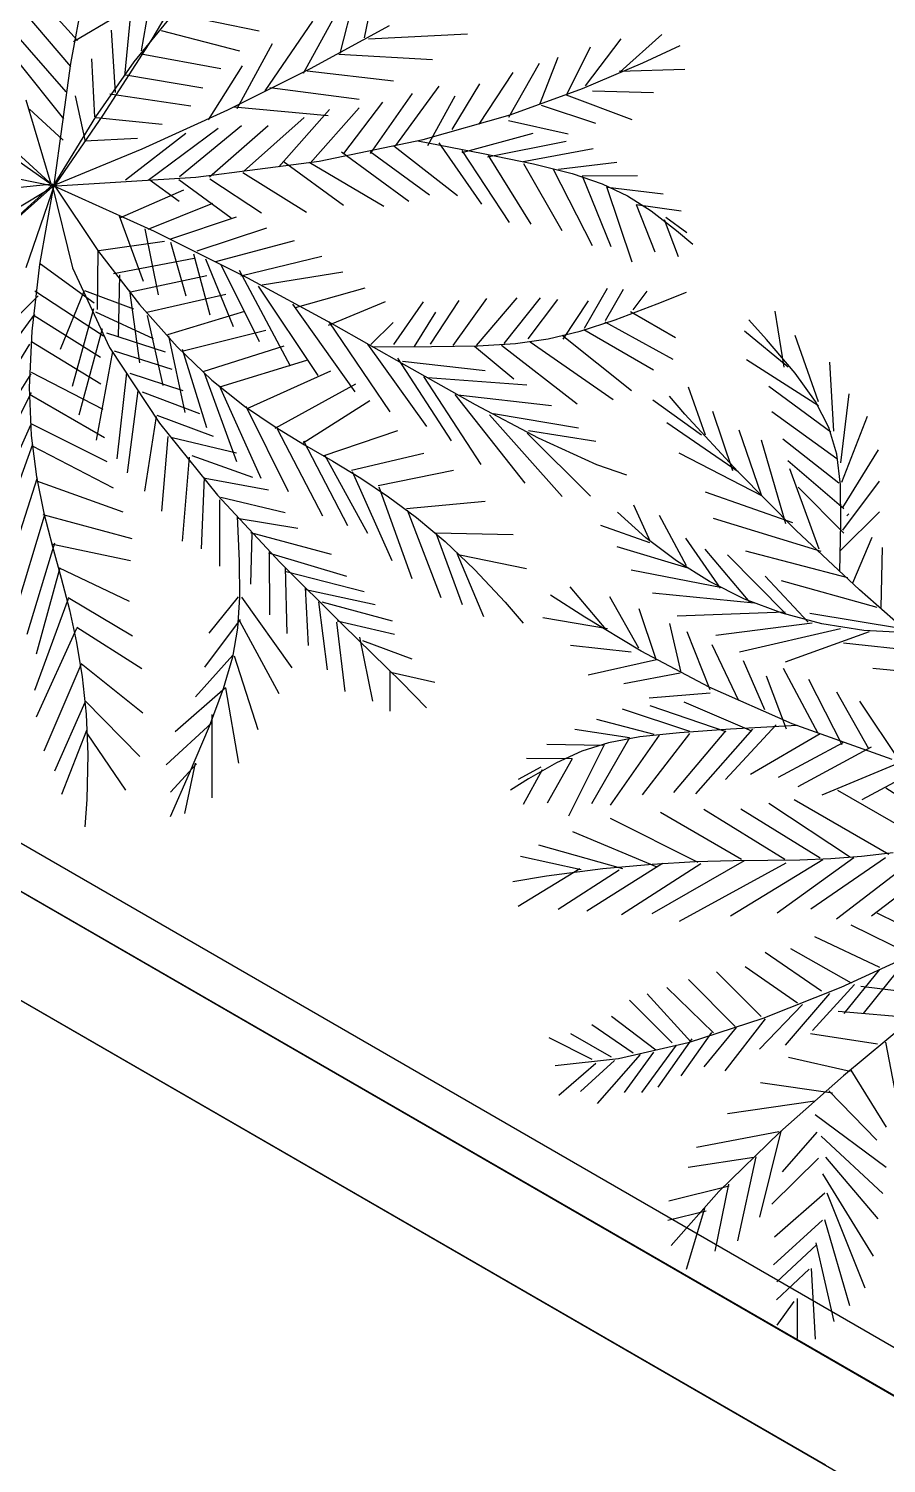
# Model space of a CAD drawing. Header units: millimetres. Extents: x 1993 to 4093, y 1262 to 2017.
# Drawn here: x 3655.43 to 3660.89, y 1517.87 to 1526.99 of the extents above; entities that cross this region are included whole.
import ezdxf

# ---------------------------------------------------------------- set-up
doc = ezdxf.new("R2010")
doc.units = ezdxf.units.MM
doc.layers.add('LOW HEIGHT STORAGE WITH PLANTER BOX', color=251, linetype='Continuous', lineweight=25)
doc.layers.add('WORKSTATION - Y SHAPED', color=251, linetype='Continuous', lineweight=25)

# ---------------------------------------------------------------- blocks, each defined once
blk = doc.blocks.new('WORKSTAION HEXA 4FT')
at = {"layer": 'WORKSTATION - Y SHAPED'}
blk.add_line((-10.8564, 33), (-31.9808, 33), dxfattribs=at)
blk = doc.blocks.new('LHS 4FT')
at = {"layer": 'LOW HEIGHT STORAGE WITH PLANTER BOX', "ltscale": 0.7}
for p, q in [((-9, -24.0001), (-9, 24.0002)), ((-8.4001, 23.9999), (-8.4, -24.0001))]:
    blk.add_line(p, q, dxfattribs=at)
at = {"layer": 'LOW HEIGHT STORAGE WITH PLANTER BOX', "ltscale": 0.1}
for p, q in [((-8.4, -23.4002), (-8.4003, 23.3999)), ((-8.1333, -23.1335), (-8.1333, 23.1333))]:
    blk.add_line(p, q, dxfattribs=at)
at = {"layer": 'LOW HEIGHT STORAGE WITH PLANTER BOX'}
for p, q in [((-7.4958, -0.8588), (-7.8988, -0.3459)), ((-7.9629, -0.7031), (-8.3383, -0.4558)), ((-7.8072, -0.758), (-8.1827, -0.41)), ((-7.6515, -0.7855), (-8.0453, -0.3733)), ((-7.4042, -0.9412), (-7.6973, -0.4008)), ((-7.3035, -0.9779), (-7.4775, -0.4924)), ((-7.2028, -1.0694), (-7.3218, -0.5474)), ((-8.1735, -0.6848), (-8.3933, -0.5565)), ((-7.102, -1.1702), (-7.1661, -0.6115)), ((-8.201, -0.6939), (-8.3841, -0.7122)), ((-7.972, -0.7122), (-8.2468, -0.7947)), ((-6.4793, -1.0145), (-6.8273, -0.7122)), ((-7.8163, -0.7489), (-8.146, -0.8496)), ((-7.6607, -0.7947), (-8.0636, -0.9229)), ((-6.928, -1.1702), (-7.0471, -0.7489)), ((-6.7449, -1.1152), (-6.9464, -0.7397)), ((-7.505, -0.8679), (-7.9079, -1.0053)), ((-6.0489, -0.8496), (-6.2504, -1.3259)), ((-6.2939, -0.9504), (-6.7978, -1.1384)), ((-6.2504, -0.9229), (-6.461, -1.3717)), ((-7.331, -1.0145), (-7.7339, -1.1244)), ((-6.5159, -1.0511), (-6.6716, -1.4541)), ((-5.767, -1.0465), (-5.795, -1.4691)), ((-7.3035, -1.3076), (-7.8438, -1.1519)), ((-7.1936, -1.1061), (-7.5233, -1.1702)), ((-6.7978, -1.1384), (-7.3115, -1.3105)), ((-6.928, -1.1427), (-7.102, -1.5732)), ((-6.754, -1.1152), (-6.8731, -1.4999)), ((-5.9246, -1.1547), (-6.3918, -1.2275)), ((-5.8647, -1.1113), (-6.3206, -1.4344)), ((-5.9159, -1.1519), (-5.9439, -1.5745)), ((-7.5233, -1.3625), (-8.0453, -1.1977)), ((-7.0288, -1.216), (-7.3768, -1.6556)), ((-6.0969, -1.2773), (-6.4538, -1.334)), ((-5.124, -1.1977), (-5.8291, -1.4908)), ((-5.1056, -1.2068), (-5.0782, -1.8205)), ((-7.7614, -1.4267), (-8.1735, -1.2893)), ((-7.3115, -1.3105), (-7.8322, -1.4559)), ((-7.3127, -1.3167), (-7.6607, -1.7198)), ((-6.2601, -1.3681), (-6.6463, -1.4534)), ((-6.0854, -1.2832), (-6.1225, -1.7375)), ((-7.972, -1.4816), (-8.3658, -1.39)), ((-7.8322, -1.4559), (-8.2822, -1.5487)), ((-7.7706, -1.4175), (-8.0453, -1.7014)), ((-7.5325, -1.3717), (-7.798, -1.7014)), ((-6.3206, -1.4344), (-6.7399, -1.765)), ((-6.2633, -1.3883), (-6.2655, -1.8315)), ((-5.2705, -1.39), (-5.9573, -1.674)), ((-5.243, -1.3992), (-5.243, -2.077)), ((-7.9812, -1.4633), (-8.1552, -1.6465)), ((-6.3888, -1.4767), (-6.8155, -1.5557)), ((-6.401, -1.5287), (-6.3683, -1.9606)), ((-6.5349, -1.5908), (-6.9183, -1.6849)), ((-6.544, -1.6226), (-6.511, -2.0256)), ((-5.4628, -1.6007), (-5.9848, -1.848)), ((-5.4111, -1.5739), (-5.5321, -1.7366)), ((-5.4353, -1.5915), (-5.4353, -2.2876)), ((-4.8145, -1.6637), (-5.2189, -1.9153)), ((-6.7337, -1.7507), (-7.1485, -1.8068)), ((-6.7399, -1.765), (-7.1107, -2.099)), ((-6.7341, -1.7797), (-6.6285, -2.1691)), ((-5.5635, -1.7747), (-6.113, -2.022)), ((-5.5321, -1.7366), (-5.6437, -1.8984)), ((-5.5727, -1.793), (-5.5361, -2.4159)), ((-4.8828, -1.8141), (-5.3204, -2.151)), ((-4.8905, -1.8189), (-4.6827, -2.2397)), ((-4.2217, -1.7515), (-4.4605, -2.2715)), ((-6.8743, -1.8824), (-7.1935, -1.9366)), ((-6.8715, -1.8911), (-6.7603, -2.2979)), ((-5.6437, -1.8984), (-5.7483, -2.0646)), ((-4.9001, -1.8769), (-5.0223, -2.5411)), ((-6.9799, -2.0028), (-7.3162, -2.0336)), ((-6.974, -1.9913), (-6.8743, -2.3921)), ((-5.6734, -1.9396), (-6.2778, -2.2693)), ((-5.6734, -1.9579), (-5.6551, -2.5532)), ((-7.0765, -2.0915), (-7.4505, -2.1248)), ((-7.1107, -2.099), (-7.4215, -2.4319)), ((-7.0967, -2.0883), (-6.9709, -2.4808)), ((-5.7483, -2.0646), (-5.8527, -2.24)), ((-4.8997, -2.0296), (-5.3508, -2.3101)), ((-4.9153, -2.0392), (-4.7054, -2.394)), ((-4.1901, -2.0086), (-4.4136, -2.515)), ((-4.1821, -2.035), (-4.0702, -2.5965)), ((-7.1612, -2.1571), (-7.5324, -2.1991)), ((-7.1616, -2.1861), (-7.0616, -2.558)), ((-5.8108, -2.1319), (-6.4701, -2.5349)), ((-5.7925, -2.1502), (-5.7742, -2.7548)), ((-7.2725, -2.2601), (-7.5885, -2.2941)), ((-7.255, -2.2545), (-7.2098, -2.6055)), ((-5.8527, -2.24), (-5.9648, -2.4291)), ((-4.9661, -2.2003), (-5.3628, -2.447)), ((-4.9788, -2.1973), (-4.7243, -2.5891)), ((-4.148, -2.2344), (-4.3571, -2.7939)), ((-4.1509, -2.1918), (-4.2795, -2.443)), ((-7.3283, -2.3261), (-7.7347, -2.4082)), ((-7.3432, -2.3693), (-7.3179, -2.6882)), ((-5.9298, -2.3701), (-6.5159, -2.709)), ((-4.9888, -2.3546), (-5.434, -2.6099)), ((-4.9918, -2.3672), (-4.7451, -2.7638)), ((-7.4426, -2.4493), (-7.7217, -2.5387)), ((-7.4215, -2.4319), (-7.6605, -2.7596)), ((-5.9648, -2.4291), (-6.0921, -2.6363)), ((-5.9298, -2.3884), (-5.9298, -2.9837)), ((-4.2704, -2.4091), (-4.7037, -2.7758)), ((-4.2795, -2.443), (-4.3769, -2.6954)), ((-4.1106, -2.4425), (-4.2677, -3.0543)), ((-4.0977, -2.4201), (-3.7632, -2.6047)), ((-7.519, -2.5411), (-7.8127, -2.6449)), ((-7.4342, -2.4755), (-7.4348, -2.7738)), ((-5.0161, -2.5074), (-5.2477, -2.8628)), ((-5.0223, -2.5411), (-5.0843, -3.1136)), ((-5.0689, -2.5554), (-4.8413, -2.8344)), ((-7.5078, -2.576), (-7.5258, -2.8799)), ((-6.0855, -2.599), (-6.6167, -2.8738)), ((-6.0921, -2.6363), (-6.2425, -2.8659)), ((-6.0855, -2.6174), (-6.1222, -3.2402)), ((-5.0787, -2.6262), (-5.5421, -2.7311)), ((-4.3454, -2.5757), (-4.7954, -3.0591)), ((-4.0702, -2.5965), (-3.9438, -3.134)), ((-5.0314, -2.737), (-4.8291, -3.0102)), ((-4.3769, -2.6954), (-4.445, -2.948)), ((-4.0413, -2.6989), (-4.2177, -3.3444)), ((-4.0532, -2.6547), (-3.7393, -2.6931)), ((-3.9122, -2.8253), (-3.5763, -2.7345)), ((-6.2046, -2.8097), (-6.7082, -3.0753)), ((-6.2412, -2.828), (-6.3145, -3.4051)), ((-5.179, -2.7425), (-5.7161, -2.8501)), ((-5.1916, -2.7396), (-5.247, -3.2054)), ((-4.4037, -2.7508), (-4.7787, -3.2425)), ((-4.412, -2.7758), (-4.2954, -3.1591)), ((-4.0312, -2.7621), (-3.7601, -2.9104)), ((-6.2425, -2.8659), (-6.4237, -3.1226)), ((-5.2725, -2.8869), (-5.7785, -2.9752)), ((-5.2477, -2.8628), (-5.43, -3.1342)), ((-5.2773, -2.8792), (-5.3746, -3.3818)), ((-5.0648, -2.9087), (-4.8412, -3.2334)), ((-3.8071, -2.8633), (-3.6994, -3.2612)), ((-3.7934, -2.8786), (-3.4078, -2.8312)), ((-3.7601, -2.9104), (-3.5522, -3.0346)), ((-3.6842, -2.8965), (-3.7019, -2.9013)), ((-6.3603, -3.0112), (-6.4976, -3.5516)), ((-4.4287, -2.9341), (-4.7954, -3.5175)), ((-4.445, -2.948), (-4.4856, -3.1997)), ((-4.437, -2.9258), (-4.2954, -3.4342)), ((-3.9791, -2.9288), (-4.1411, -3.6274)), ((-3.9743, -2.9465), (-3.6241, -3.3642)), ((-3.6723, -2.9407), (-3.5856, -3.4012)), ((-3.6699, -2.9495), (-3.2369, -2.9368)), ((-6.3786, -3.0295), (-6.7907, -3.2402)), ((-5.403, -3.076), (-5.8905, -3.142)), ((-5.3904, -3.0789), (-5.4807, -3.5233)), ((-5.1137, -3.0902), (-5.3348, -3.411)), ((-5.0963, -3.1009), (-4.8494, -3.4111)), ((-3.5522, -3.0346), (-3.3939, -3.1522)), ((-3.548, -3.0494), (-3.4838, -3.497)), ((-3.5327, -3.0358), (-3.0871, -3.105)), ((-3.4292, -3.1027), (-3.0216, -3.277)), ((-6.4237, -3.1226), (-6.6436, -3.4108)), ((-5.43, -3.1342), (-5.5791, -3.3384)), ((-5.0843, -3.1136), (-5.1028, -3.604)), ((-4.4787, -3.1341), (-4.7454, -3.7259)), ((-4.487, -3.1591), (-4.3371, -3.5759)), ((-3.9121, -3.1764), (-4.0209, -3.7561)), ((-3.9438, -3.134), (-3.8053, -3.6428)), ((-3.4197, -3.138), (-3.3677, -3.6458)), ((-3.3939, -3.1522), (-3.2717, -3.2806)), ((-6.4976, -3.2494), (-6.9006, -3.4692)), ((-6.4976, -3.2402), (-6.6167, -3.6157)), ((-5.5072, -3.2379), (-6.05, -3.2843)), ((-5.5209, -3.2679), (-5.6188, -3.6308)), ((-4.4856, -3.1997), (-4.5008, -3.4494)), ((-3.9403, -3.2125), (-3.5572, -3.6117)), ((-3.293, -3.2556), (-3.2369, -3.7433)), ((-3.2777, -3.242), (-2.9087, -3.4837)), ((-3.2717, -3.2806), (-3.172, -3.4373)), ((-5.5791, -3.3384), (-5.7109, -3.4921)), ((-5.1006, -3.3193), (-5.3381, -3.5964)), ((-5.0929, -3.3145), (-4.8584, -3.5353)), ((-4.4954, -3.3592), (-4.687, -3.9176)), ((-4.5037, -3.3675), (-4.3371, -3.7175)), ((-6.6436, -3.4108), (-6.7807, -3.5778)), ((-5.6163, -3.392), (-6.1017, -3.392)), ((-5.6163, -3.392), (-5.7462, -3.7208)), ((-4.5008, -3.4494), (-4.4923, -3.696)), ((-3.8628, -3.4287), (-3.8913, -4.0247)), ((-3.8604, -3.4376), (-3.5719, -3.7675)), ((-3.1857, -3.4068), (-3.1618, -3.9507)), ((-3.172, -3.4373), (-3.0811, -3.6398)), ((-3.1632, -3.4197), (-2.8723, -3.7585)), ((-5.737, -3.5102), (-6.2417, -3.4791)), ((-5.7447, -3.515), (-5.9173, -3.8273)), ((-5.7109, -3.4921), (-5.8417, -3.612)), ((-5.101, -3.4921), (-5.4037, -3.8206)), ((-5.0962, -3.4999), (-4.8754, -3.7508)), ((-5.9139, -3.6419), (-6.2392, -3.6392)), ((-5.9139, -3.6419), (-6.0592, -3.894)), ((-5.8417, -3.612), (-5.9875, -3.715)), ((-5.1028, -3.604), (-5.0946, -4.0218)), ((-5.0926, -3.627), (-4.902, -3.9507)), ((-4.4954, -3.6092), (-4.6037, -4.0676)), ((-4.487, -3.6259), (-4.2954, -3.9342)), ((-3.8054, -3.6409), (-3.7615, -4.1889)), ((-3.8053, -3.6428), (-3.657, -4.1181)), ((-3.0811, -3.6398), (-2.9855, -3.9054)), ((-5.9875, -3.715), (-6.1644, -3.8177)), ((-5.1393, -3.6561), (-5.2954, -4.012)), ((-4.4923, -3.696), (-4.4621, -3.9386)), ((-3.8159, -3.6722), (-3.5547, -3.9716)), ((-3.0819, -3.7203), (-2.802, -3.9483)), ((-3.069, -3.6979), (-3.011, -4.0523)), ((-6.0705, -3.7716), (-6.322, -3.7662)), ((-6.1644, -3.8177), (-6.284, -3.8814)), ((-6.0609, -3.7872), (-6.2009, -3.8742)), ((-5.0873, -3.861), (-5.2318, -4.2529)), ((-5.0951, -3.8658), (-4.9735, -4.2)), ((-4.4787, -3.9009), (-4.537, -4.2259)), ((-4.4704, -3.9009), (-4.3204, -4.1093)), ((-2.9855, -3.9054), (-2.9332, -4.0646)), ((-4.4621, -3.9386), (-4.412, -4.1759)), ((-3.7193, -3.9592), (-3.6831, -4.3384)), ((-3.7064, -3.9367), (-3.4972, -4.1838)), ((-5.0946, -4.0218), (-5.0812, -4.2824)), ((-3.657, -4.1181), (-3.6064, -4.2599)), ((-4.2163, -4.445), (-4.1766, -4.2463)), ((-5.2641, -4.5091), (-5.3238, -4.3444)), ((-4.2631, -4.9262), (-4.4096, -4.3767)), ((-3.4023, -4.8529), (-3.3931, -4.3583)), ((-4.2551, -4.8508), (-4.2163, -4.445)), ((-3.5122, -4.9445), (-3.5122, -4.4316)), ((-3.2649, -4.743), (-3.2649, -4.4133)), ((-5.1817, -4.782), (-5.2641, -4.5091)), ((-5.1486, -4.9109), (-5.0121, -4.4989)), ((-4.2814, -5.1918), (-4.5012, -4.5324)), ((-4.2448, -4.9262), (-4.0891, -4.5232)), ((-3.7503, -5.201), (-3.8052, -4.5598)), ((-3.6129, -5.0453), (-3.6953, -4.4866)), ((-3.1381, -4.6206), (-2.9806, -4.496)), ((-6.0359, -4.8274), (-6.0974, -4.6065)), ((-6.0123, -4.9079), (-5.9298, -4.6423)), ((-5.1482, -4.9313), (-5.4121, -4.5835)), ((-3.3593, -4.8021), (-3.1381, -4.6206)), ((-2.6509, -4.8503), (-2.8097, -4.6553)), ((-2.6722, -4.748), (-2.6955, -4.6144)), ((-5.1084, -5.1068), (-5.4136, -4.7392)), ((-5.1042, -5.1149), (-4.8657, -4.6808)), ((-4.2631, -5.1735), (-4.0708, -4.6606)), ((-3.8602, -5.3475), (-3.9426, -4.743)), ((-3.2466, -4.7339), (-3.1001, -4.7156)), ((-2.6327, -4.8484), (-2.65, -4.6844)), ((-6.0123, -4.9262), (-6.232, -4.798)), ((-5.9074, -5.3324), (-6.0359, -4.8274)), ((-5.1216, -5.0333), (-5.1817, -4.782)), ((-4.2814, -5.4483), (-4.547, -4.7797)), ((-3.5333, -4.959), (-3.3593, -4.8021)), ((-2.657, -5.0536), (-2.8589, -4.7987)), ((-2.6445, -4.9506), (-2.6722, -4.748)), ((-2.657, -5.0536), (-2.5474, -4.7841)), ((-5.9207, -5.201), (-6.232, -4.9262)), ((-5.9298, -5.1735), (-5.8749, -4.8438)), ((-5.0676, -5.3437), (-5.4441, -4.879)), ((-4.2723, -5.43), (-4.0342, -4.8804)), ((-4.2716, -5.3032), (-4.2551, -4.8508)), ((-3.3931, -4.8529), (-3.1642, -4.8529)), ((-2.652, -5.2741), (-2.9869, -4.8951)), ((-5.9024, -5.375), (-5.7925, -5.0178)), ((-5.0633, -5.3518), (-4.7712, -4.9414)), ((-3.6767, -5.1105), (-3.5333, -4.959)), ((-3.6312, -5.027), (-3.3382, -5.0086)), ((-3.503, -4.9445), (-3.21, -4.9445)), ((-2.653, -5.265), (-2.5128, -4.937)), ((-2.6361, -5.1289), (-2.6445, -4.9506)), ((-5.9115, -5.375), (-6.2687, -5.1094)), ((-5.8474, -5.5216), (-5.7284, -5.0728)), ((-5.031, -5.5725), (-5.4322, -5.1)), ((-5.0804, -5.2672), (-5.1216, -5.0333)), ((-4.2814, -5.6773), (-4.5836, -5.0819)), ((-4.2723, -5.6498), (-3.9975, -5.0819)), ((-3.8063, -5.2762), (-3.6767, -5.1105)), ((-2.6711, -5.4419), (-2.9695, -5.059)), ((-3.9518, -5.4941), (-4.0067, -5.1735)), ((-3.7411, -5.2193), (-3.4298, -5.1827)), ((-2.7256, -5.6227), (-3.0226, -5.166)), ((-2.6711, -5.4419), (-2.4915, -5.1374)), ((-2.6503, -5.3058), (-2.6361, -5.1289)), ((-5.8566, -5.5399), (-6.2046, -5.2743)), ((-5.8291, -5.6498), (-5.6917, -5.2193)), ((-5.0318, -5.7691), (-5.3966, -5.2673)), ((-5.0548, -5.4881), (-5.0804, -5.2672)), ((-5.0267, -5.5806), (-4.701, -5.2146)), ((-3.9388, -5.4755), (-3.8063, -5.2762)), ((-3.8419, -5.3384), (-3.4755, -5.2834)), ((-2.7103, -5.5934), (-2.4842, -5.2932)), ((-1.976, -5.5709), (-1.7557, -5.216)), ((-5.7623, -5.8764), (-5.9074, -5.3324)), ((-5.7925, -5.8147), (-5.6551, -5.3201)), ((-4.2631, -5.8788), (-4.547, -5.3201)), ((-4.2769, -5.8044), (-4.2716, -5.3032)), ((-4.2631, -5.8421), (-4.0525, -5.3567)), ((-2.7892, -5.8044), (-3.0369, -5.3793)), ((-2.6904, -5.5042), (-2.6503, -5.3058)), ((-2.2754, -5.7868), (-2.2024, -5.3462)), ((-2.1696, -5.6559), (-1.9848, -5.3139)), ((-1.8537, -5.4663), (-1.6398, -5.3167)), ((-6.6258, -5.778), (-7.0013, -5.4666)), ((-6.4244, -5.833), (-6.754, -5.4666)), ((-6.2137, -5.9154), (-6.4885, -5.4666)), ((-6.0764, -5.9795), (-6.3053, -5.4758)), ((-5.8199, -5.659), (-6.1313, -5.4575)), ((-5.7467, -5.9704), (-5.6276, -5.4666)), ((-5.0275, -5.7772), (-4.7015, -5.4317)), ((-4.0909, -5.7278), (-3.9388, -5.4755)), ((-3.9426, -5.4849), (-3.5488, -5.4117)), ((-2.7792, -5.8126), (-2.4841, -5.4682)), ((-2.1882, -5.7166), (-1.8537, -5.4663)), ((-1.9769, -5.5618), (-1.6386, -5.4523)), ((-6.8181, -5.7689), (-7.276, -5.5032)), ((-5.0283, -5.9739), (-5.3233, -5.4873)), ((-5.0414, -5.7004), (-5.0548, -5.4881)), ((-4.2814, -6.0894), (-4.547, -5.5032)), ((-2.7599, -5.7473), (-2.6904, -5.5042)), ((-2.4115, -5.8934), (-2.3388, -5.5357)), ((-7.1387, -5.7048), (-7.45, -5.604)), ((-5.7742, -5.833), (-6.1313, -5.6132)), ((-5.6917, -6.1352), (-5.5544, -5.6223)), ((-5.0175, -6.1334), (-5.3456, -5.6228)), ((-5.0365, -5.9781), (-4.661, -5.6481)), ((-4.0159, -5.6132), (-3.6495, -5.5765)), ((-2.8581, -6.0236), (-3.0995, -5.5702)), ((-2.8672, -6.0245), (-2.5305, -5.6389)), ((-2.6002, -6.0239), (-2.483, -5.6523)), ((-7.2146, -5.7052), (-7.5134, -5.6722)), ((-7.1387, -5.6956), (-7.3768, -5.7505)), ((-6.8639, -5.7414), (-7.2394, -5.8605)), ((-6.8912, -5.7456), (-7.2146, -5.7052)), ((-6.6397, -5.7872), (-6.8912, -5.7456)), ((-5.0366, -5.9085), (-5.0414, -5.7004)), ((-4.2814, -6.3734), (-4.5836, -5.7505)), ((-4.2792, -6.0525), (-4.0909, -5.7278)), ((-4.08, -5.7414), (-3.7503, -5.7231)), ((-2.9146, -6.1861), (-3.1598, -5.6963)), ((-2.8619, -6.0579), (-2.7599, -5.7473)), ((-2.5636, -6.0327), (-2.1882, -5.7166)), ((-2.1638, -5.7105), (-1.7913, -5.6619)), ((-6.6258, -5.778), (-7.0288, -5.9154)), ((-6.4367, -5.8371), (-6.6397, -5.7872)), ((-6.259, -5.9021), (-6.4367, -5.8371)), ((-5.7375, -5.9704), (-6.0855, -5.7689)), ((-5.0348, -6.318), (-5.3714, -5.7912)), ((-4.2821, -6.3567), (-4.2769, -5.8044)), ((-4.1441, -5.8238), (-3.8876, -5.8147)), ((-2.2663, -5.7859), (-1.9327, -5.8058)), ((-6.4244, -5.8421), (-6.7724, -5.9154)), ((-6.2046, -5.9154), (-6.58, -5.9612)), ((-6.0832, -5.9895), (-6.259, -5.9021)), ((-5.5899, -6.4352), (-5.7623, -5.8764)), ((-5.6551, -6.2543), (-5.5177, -5.8879)), ((-5.0361, -6.1173), (-5.0366, -5.9085)), ((-5.0298, -6.1295), (-4.5831, -5.8967)), ((-4.199, -5.9429), (-3.8693, -5.9154)), ((-2.9447, -6.3367), (-3.1468, -5.9068)), ((-2.9246, -6.178), (-2.5912, -5.8479)), ((-2.4105, -5.9025), (-2.0922, -5.9516)), ((-7.3199, -6.3951), (-7.509, -6.0046)), ((-6.0855, -5.9978), (-6.3786, -6.0436)), ((-5.886, -6.1063), (-6.0832, -5.9895)), ((-5.6917, -6.1261), (-5.9756, -5.9704)), ((-5.591, -6.41), (-5.4719, -6.007)), ((-4.2997, -6.6298), (-4.5836, -6.007)), ((-4.2723, -6.0711), (-4.08, -6.0162)), ((-7.6827, -6.1875), (-7.8402, -6.1109)), ((-7.1459, -6.5106), (-7.2773, -6.033)), ((-5.6441, -6.2594), (-5.886, -6.1063)), ((-5.0102, -6.5634), (-5.3465, -6.0571)), ((-5.0387, -6.3304), (-4.5358, -6.027)), ((-3.1036, -6.5746), (-3.1759, -6.0664)), ((-2.9999, -6.4591), (-2.8619, -6.0579)), ((-2.9771, -6.4335), (-2.5636, -6.0327)), ((-2.5811, -6.0311), (-2.1846, -6.0351)), ((-7.4334, -6.3258), (-7.6827, -6.1875)), ((-6.9515, -6.6521), (-7.0279, -6.1541)), ((-5.6093, -6.41), (-5.9756, -6.1994)), ((-5.5361, -6.5566), (-5.3987, -6.1719)), ((-5.0317, -6.3351), (-5.0361, -6.1173)), ((-4.2997, -6.3642), (-3.9884, -6.1261)), ((-2.7133, -6.174), (-2.3197, -6.1507)), ((-4.9821, -6.7759), (-5.3596, -6.2498)), ((-5.0187, -6.5472), (-4.5451, -6.2074)), ((-4.3089, -6.8771), (-4.6111, -6.2635)), ((-4.3089, -6.6024), (-3.9792, -6.2818)), ((-3.2114, -6.6873), (-3.2606, -6.2228)), ((-2.8282, -6.3059), (-2.4884, -6.2976)), ((-7.3054, -6.4096), (-7.737, -6.344)), ((-7.2152, -6.4641), (-7.4334, -6.3258)), ((-6.7659, -6.7906), (-6.7872, -6.3012)), ((-5.5361, -6.5657), (-5.939, -6.3551)), ((-5.4536, -6.7031), (-5.3804, -6.3001)), ((-5.014, -6.5706), (-5.0317, -6.3351)), ((-4.9863, -6.7678), (-4.5628, -6.3715)), ((-4.2986, -6.9623), (-4.2821, -6.3567)), ((-3.3053, -6.8446), (-3.3612, -6.3163)), ((-2.9945, -6.388), (-2.6345, -6.3959)), ((-7.1546, -6.5077), (-7.6296, -6.4567)), ((-7.0227, -6.6033), (-7.2152, -6.4641)), ((-6.6294, -6.9322), (-6.6363, -6.4573)), ((-5.3792, -6.9846), (-5.5899, -6.4352)), ((-5.417, -6.868), (-5.2979, -6.465)), ((-4.9596, -6.8984), (-5.3442, -6.438)), ((-4.2814, -7.0328), (-4.6477, -6.4467)), ((-4.2906, -6.8588), (-3.9609, -6.4558)), ((-3.4648, -6.9905), (-3.468, -6.4382)), ((-3.4259, -6.9381), (-2.9771, -6.4335)), ((-5.4719, -6.7123), (-5.9573, -6.4833)), ((-4.9739, -6.8326), (-5.014, -6.5706)), ((-4.9553, -6.9066), (-4.5559, -6.5434)), ((-3.0955, -6.5645), (-2.6311, -6.5153)), ((-2.5958, -7.0554), (-2.2535, -6.5245)), ((-6.9602, -6.6492), (-7.5541, -6.5782)), ((-6.8504, -6.7439), (-7.0227, -6.6033)), ((-6.4959, -7.0825), (-6.4565, -6.5843)), ((-5.3437, -7.0237), (-5.2796, -6.6482)), ((-4.3089, -7.0054), (-3.9426, -6.6207)), ((-3.5414, -7.1367), (-3.5916, -6.6631)), ((-3.2215, -6.6792), (-2.7561, -6.6391)), ((-2.7739, -7.1694), (-2.5054, -6.6358)), ((-6.7746, -6.7878), (-7.3915, -6.7284)), ((-6.6929, -6.8868), (-6.8504, -6.7439)), ((-6.3856, -7.1866), (-6.2274, -6.7083)), ((-5.4262, -6.8955), (-5.8566, -6.694)), ((-4.8989, -7.094), (-5.2536, -6.7109)), ((-4.9113, -7.0901), (-4.5287, -6.6945)), ((-4.3089, -7.1519), (-4.6111, -6.694)), ((-6.6381, -6.9294), (-7.2494, -6.8236)), ((-6.252, -7.3369), (-6.1027, -6.7688)), ((-5.2613, -7.1794), (-5.1972, -6.7947)), ((-4.9019, -7.13), (-4.9739, -6.8326)), ((-4.3089, -7.1886), (-3.9426, -6.8222)), ((-3.7335, -7.3229), (-3.7472, -6.8454)), ((-3.3072, -6.8264), (-2.8983, -6.7739)), ((-2.9682, -7.2918), (-2.7484, -6.7838)), ((-6.493, -7.0739), (-7.0436, -6.9303)), ((-6.5445, -7.0327), (-6.6929, -6.8868)), ((-6.0867, -7.4784), (-5.9837, -6.9047)), ((-5.3529, -7.0237), (-5.8016, -6.8497)), ((-4.8683, -7.2123), (-5.2385, -6.8786)), ((-4.864, -7.2204), (-4.4889, -6.87)), ((-4.3272, -7.2527), (-4.6111, -6.8863)), ((-3.4657, -6.9814), (-3.0061, -6.8866)), ((-3.1784, -7.4433), (-2.959, -6.9148)), ((-5.2705, -7.2069), (-5.7558, -7.0054)), ((-5.1195, -7.5003), (-5.3792, -6.9846)), ((-5.1972, -7.3076), (-5.124, -6.9596)), ((-4.3374, -7.6235), (-4.2986, -6.9623)), ((-4.3089, -7.3259), (-3.9609, -7.0145)), ((-3.9072, -7.5656), (-3.4259, -6.9381)), ((-2.9434, -7.2798), (-2.4554, -6.9805)), ((-6.374, -7.1807), (-6.9651, -7.0431)), ((-6.3987, -7.1822), (-6.5445, -7.0327)), ((-5.9097, -7.6141), (-5.882, -7.0348)), ((-5.2064, -7.3259), (-5.71, -7.1061)), ((-4.8242, -7.3959), (-5.1612, -7.0862)), ((-5.124, -7.4633), (-5.0415, -7.0878)), ((-4.8076, -7.4079), (-4.4576, -7.0292)), ((-4.3364, -7.3351), (-4.6203, -7.0512)), ((-3.8728, -7.485), (-3.8961, -7.0914)), ((-3.5869, -7.1416), (-3.1091, -7.0449)), ((-3.3971, -7.5785), (-3.1452, -7.033)), ((-2.6035, -7.0801), (-2.2407, -7.2002)), ((-6.2579, -7.3253), (-6.8663, -7.1819)), ((-6.2437, -7.3353), (-6.3987, -7.1822)), ((-5.7908, -7.692), (-5.7572, -7.1532)), ((-5.0507, -7.5641), (-4.9683, -7.1794)), ((-4.789, -7.4716), (-4.9019, -7.13)), ((-4.7477, -7.5625), (-4.4139, -7.1923)), ((-3.7244, -7.3219), (-3.2351, -7.1595)), ((-2.7658, -7.1651), (-2.3787, -7.2725)), ((-5.1331, -7.4725), (-5.6734, -7.2801)), ((-5.6313, -7.793), (-5.6325, -7.2427)), ((-4.7435, -7.5707), (-5.1087, -7.286)), ((-4.9683, -7.6923), (-4.9316, -7.2893)), ((-4.3455, -7.5), (-4.5928, -7.2435)), ((-4.3272, -7.5091), (-3.9975, -7.216)), ((-3.9748, -7.6524), (-4.0183, -7.2425)), ((-3.4342, -7.6043), (-2.9434, -7.2798)), ((-6.0693, -7.4841), (-6.6632, -7.3552)), ((-6.067, -7.4919), (-6.2437, -7.3353)), ((-5.5066, -7.8536), (-5.4817, -7.3408)), ((-4.7001, -7.7133), (-4.3585, -7.3184)), ((-4.3455, -7.6648), (-3.9975, -7.3901)), ((-3.8628, -7.4931), (-3.3917, -7.3327)), ((-2.9926, -7.3046), (-2.4803, -7.3153)), ((-5.0415, -7.6007), (-5.591, -7.4542)), ((-5.3355, -7.9487), (-5.3483, -7.4332)), ((-4.6258, -7.8663), (-4.789, -7.4716)), ((-4.3547, -7.6832), (-4.6752, -7.3992)), ((-3.9557, -7.6596), (-3.4774, -7.48)), ((-3.2109, -7.4603), (-2.675, -7.4174)), ((-5.901, -7.617), (-6.5384, -7.5026)), ((-5.8556, -7.6519), (-6.067, -7.4919)), ((-5.1848, -8.0179), (-5.2033, -7.5198)), ((-4.7999, -7.958), (-5.1195, -7.5003)), ((-5.0456, -8.0929), (-5.0757, -7.5716)), ((-4.6884, -7.6762), (-5.0357, -7.4855)), ((-4.8858, -7.8205), (-4.8309, -7.4908)), ((-4.3639, -7.8663), (-4.6477, -7.5274)), ((-4.6197, -7.8676), (-4.359, -7.5355)), ((-4.4182, -8.3349), (-3.9072, -7.5656)), ((-3.3975, -7.5581), (-2.9261, -7.5696)), ((-5.7995, -7.6892), (-6.3962, -7.6268)), ((-5.5968, -7.8151), (-5.8556, -7.6519)), ((-4.9591, -7.7106), (-5.4536, -7.5824)), ((-4.4096, -8.3426), (-4.3374, -7.6235)), ((-4.373, -7.8572), (-4.0159, -7.5916)), ((-4.0677, -7.8188), (-4.0928, -7.582)), ((-4.0768, -7.8198), (-3.566, -7.5999)), ((-3.9224, -7.9524), (-3.4342, -7.6043)), ((-3.5508, -7.6798), (-3.1456, -7.6639)), ((-4.6278, -7.8718), (-4.9504, -7.6888)), ((-4.8804, -8.1475), (-4.9248, -7.7277)), ((-3.21, -8.2235), (-3.0726, -7.7289)), ((-3.0726, -8.2052), (-2.8986, -7.6832)), ((-5.6197, -7.7872), (-6.141, -7.7595)), ((-5.2778, -7.9815), (-5.5968, -7.8151)), ((-4.895, -7.8205), (-5.2888, -7.7656)), ((-4.1462, -7.9469), (-3.6963, -7.761)), ((-3.7228, -8.306), (-3.5305, -7.8205)), ((-3.5671, -8.2785), (-3.3931, -7.8114)), ((-3.4023, -8.2602), (-3.2283, -7.7747)), ((-5.5153, -7.8507), (-6.0134, -7.8692)), ((-4.4031, -8.3227), (-4.6258, -7.8663)), ((-3.8968, -8.306), (-3.7228, -7.9213)), ((-5.3558, -7.9517), (-5.8133, -7.9643)), ((-5.1761, -8.0208), (-5.6364, -8.0711)), ((-4.8858, -8.1509), (-5.2778, -7.9815)), ((-4.4096, -8.3335), (-4.7999, -7.958)), ((-4.4031, -8.3227), (-3.9224, -7.9524)), ((-4.0616, -8.2968), (-3.8785, -8.0129)), ((-5.0631, -8.0582), (-5.4451, -8.1633)), ((-4.3913, -8.3243), (-4.9473, -8.2145)), ((-4.408, -8.3231), (-4.8858, -8.1509)), ((-3.4674, -8.2731), (-3.1123, -8.2154)), ((-4.425, -8.3198), (-3.8601, -8.2741)), ((-4.0616, -8.2877), (-3.8419, -8.4892)), ((-3.8928, -8.3108), (-3.4674, -8.2731)), ((-3.8601, -8.2741), (-3.2852, -8.2465)), ((-3.6953, -8.2785), (-3.3657, -8.4983)), ((-3.5763, -8.2785), (-3.155, -8.4708)), ((-3.384, -8.2693), (-2.9536, -8.4251)), ((-3.2852, -8.2465), (-2.7124, -8.2398)), ((-4.3988, -8.3305), (-4.9485, -8.5059)), ((-4.3935, -8.3103), (-4.8894, -8.5846)), ((-4.4371, -8.3335), (-4.8715, -8.4776)), ((-4.4084, -8.3148), (-4.7011, -9.1908)), ((-4.4005, -8.3335), (-4.6104, -8.6229)), ((-4.4096, -8.3243), (-4.2859, -8.8879)), ((-4.4083, -8.3345), (-4.3535, -8.9388)), ((-4.406, -8.341), (-4.024, -8.7471)), ((-4.4005, -8.3243), (-3.8928, -8.3108)), ((-4.4005, -8.3243), (-3.679, -8.6179)), ((-3.8968, -8.3151), (-3.5854, -8.5166)), ((-4.1258, -8.4159), (-4.0616, -8.6998)), ((-4.0067, -8.48), (-3.8327, -8.9197)), ((-3.851, -8.5533), (-3.677, -9.057)), ((-3.5488, -8.6724), (-3.2741, -8.5166)), ((-3.6953, -8.6082), (-3.503, -9.1486)), ((-3.679, -8.6179), (-3.0247, -8.8491)), ((-3.5305, -8.654), (-3.329, -9.2769))]:
    blk.add_line(p, q, dxfattribs=at)

msp = doc.modelspace()

# ---------------------------------------------------------------- block references
at = {"layer": 'LOW HEIGHT STORAGE WITH PLANTER BOX', "xscale": -1, "rotation": 240}
msp.add_blockref('LHS 4FT', (3665.0052, 1525.6502), dxfattribs=at)
at = {"layer": 'WORKSTATION - Y SHAPED', "xscale": -1, "rotation": 329.9999999999848}
msp.add_blockref('WORKSTAION HEXA 4FT', (3616.309, 1505.2675), dxfattribs=at)

doc.saveas('drawing.dxf')
